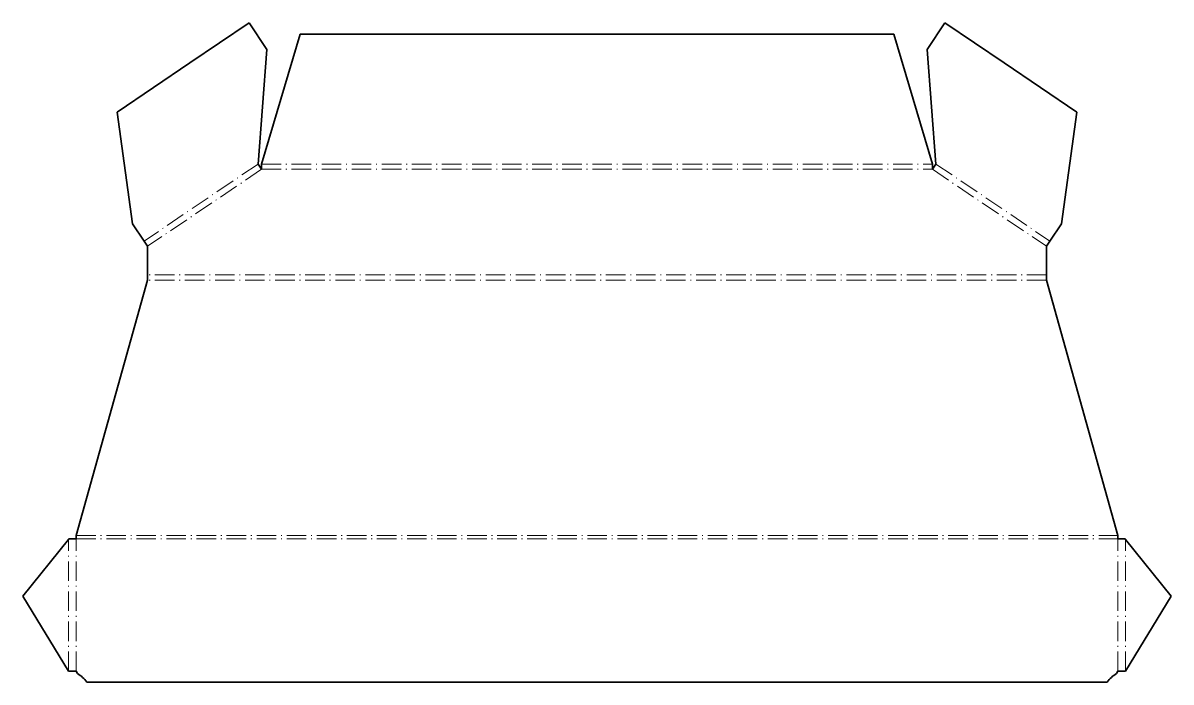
# Model space of a CAD drawing. Extents: x 51 to 757, y 99 to 504.
import ezdxf

# ---------------------------------------------------------------- set-up
doc = ezdxf.new("R2010")
doc.units = 0
doc.linetypes.add('DASHDOT', pattern=[18.5, 12, -3, 0.5, -3])

msp = doc.modelspace()

# ---------------------------------------------------------------- linework, layer by layer
at = {"color": 7, "lineweight": 35}
for p, q in [((153.810226, 479.334076), (190.287003, 503.93985)), ((654.737122, 479.334076), (618.260376, 503.93985)), ((197.914566, 417.146393), (221.758652, 497.146393)), ((586.788696, 497.146393), (221.758652, 497.146393)), ((610.632813, 417.146393), (586.788696, 497.146393)), ((195.751862, 417.157684), (201.251328, 487.68576)), ((607.296021, 487.68576), (612.795532, 417.157684)), ((109.044861, 449.137177), (153.810226, 479.334076)), ((699.502502, 449.137177), (654.737122, 479.334076)), ((109.044861, 449.137177), (118.467621, 380.385468)), ((699.502502, 449.137177), (690.079712, 380.385468)), ((83.909149, 188.756866), (127.751556, 345.756866)), ((724.638184, 188.756866), (680.795776, 345.756866)), ((51.117523, 151.36795), (79.105011, 186.213623)), ((757.42981, 151.36795), (729.442383, 186.213623)), ((79.040588, 105.314301), (51.117523, 151.36795)), ((729.506775, 105.314301), (757.42981, 151.36795)), ((718.034241, 98.619019), (90.513123, 98.619019))]:
    msp.add_line(p, q, dxfattribs=at)
at = {"color": 7, "lineweight": 35, "ltscale": 0.490161}
for p, q in [((201.251328, 487.68576), (190.287003, 503.93985)), ((618.260376, 503.93985), (607.296021, 487.68576))]:
    msp.add_line(p, q, dxfattribs=at)
at = {"color": 7, "linetype": 'DASHDOT', "lineweight": 13}
for p, q in [((195.751862, 417.157684), (125.588867, 369.828583)), ((197.914566, 417.146393), (610.632813, 417.146393)), ((612.795532, 417.157684), (682.958496, 369.828583)), ((197.914566, 413.95163), (127.751556, 366.622467)), ((197.914566, 413.95163), (610.632813, 413.95163)), ((610.632813, 413.95163), (680.795776, 366.622467)), ((680.795776, 348.95163), (127.751556, 348.95163)), ((680.795776, 345.756866), (127.751556, 345.756866)), ((79.105011, 105.314301), (79.105011, 186.213623)), ((83.909149, 188.756866), (724.638184, 188.756866)), ((83.909149, 105.314301), (83.909149, 186.619019)), ((83.909149, 186.619019), (724.638184, 186.619019)), ((724.638184, 105.314301), (724.638184, 186.619019)), ((729.442383, 105.314301), (729.442383, 186.213623))]:
    msp.add_line(p, q, dxfattribs=at)
at = {"color": 7, "lineweight": 35, "ltscale": 0.096683}
for p, q in [((197.914566, 413.95163), (195.751862, 417.157684)), ((612.795532, 417.157684), (610.632813, 413.95163))]:
    msp.add_line(p, q, dxfattribs=at)
at = {"color": 7, "lineweight": 35, "ltscale": 0.079869}
for p, q in [((197.914566, 413.95163), (197.914566, 417.146393)), ((610.632813, 413.95163), (610.632813, 417.146393)), ((127.751556, 345.756866), (127.751556, 348.95163)), ((680.795776, 345.756866), (680.795776, 348.95163))]:
    msp.add_line(p, q, dxfattribs=at)
at = {"color": 7, "lineweight": 35, "ltscale": 0.318355}
for p, q in [((118.467621, 380.385468), (125.588867, 369.828583)), ((690.079712, 380.385468), (682.958496, 369.828583))]:
    msp.add_line(p, q, dxfattribs=at)
at = {"color": 7, "lineweight": 35, "ltscale": 0.096684}
for p, q in [((127.751556, 366.622467), (125.588867, 369.828583)), ((680.795776, 366.622467), (682.958496, 369.828583))]:
    msp.add_line(p, q, dxfattribs=at)
at = {"color": 7, "lineweight": 35, "ltscale": 0.441771}
for p, q in [((127.751556, 366.622467), (127.751556, 348.95163)), ((680.795776, 366.622467), (680.795776, 348.95163))]:
    msp.add_line(p, q, dxfattribs=at)
at = {"color": 7, "lineweight": 35, "ltscale": 0.011294}
for p, q in [((79.105011, 186.213623), (79.304352, 186.619019)), ((729.442383, 186.213623), (729.243042, 186.619019))]:
    msp.add_line(p, q, dxfattribs=at)
at = {"color": 7, "lineweight": 35, "ltscale": 0.11512}
msp.add_line((83.909149, 186.619019), (79.304352, 186.619019), dxfattribs=at)
at = {"color": 7, "lineweight": 35, "ltscale": 0.053446}
for p, q in [((83.909149, 188.756866), (83.909149, 186.619019)), ((724.638184, 188.756866), (724.638184, 186.619019))]:
    msp.add_line(p, q, dxfattribs=at)
at = {"color": 7, "lineweight": 35, "ltscale": 0.115121}
msp.add_line((729.243042, 186.619019), (724.638184, 186.619019), dxfattribs=at)
at = {"color": 7, "lineweight": 35, "ltscale": 0.001611}
msp.add_line((79.105011, 105.314301), (79.040588, 105.314301), dxfattribs=at)
at = {"color": 7, "lineweight": 35, "ltscale": 0.120103}
msp.add_line((83.909149, 105.314301), (79.105011, 105.314301), dxfattribs=at)
at = {"color": 7, "lineweight": 35, "ltscale": 0.042164}
for p, q in [((83.909149, 105.314301), (84.663422, 103.805786)), ((723.883911, 103.805786), (724.638184, 105.314301))]:
    msp.add_line(p, q, dxfattribs=at)
at = {"color": 7, "lineweight": 35, "ltscale": 0.120105}
msp.add_line((729.442383, 105.314301), (724.638184, 105.314301), dxfattribs=at)
at = {"color": 7, "lineweight": 35, "ltscale": 0.00161}
msp.add_line((729.506775, 105.314301), (729.442383, 105.314301), dxfattribs=at)
at = {"color": 7, "lineweight": 35}
for centre, start, end in [((74.575409, 86.536377), 37.166338, 59.708482), ((733.971924, 86.536377), 120.291516, 142.833667)]:
    msp.add_arc(centre, 20, start, end, dxfattribs=at)

doc.saveas('drawing.dxf')
